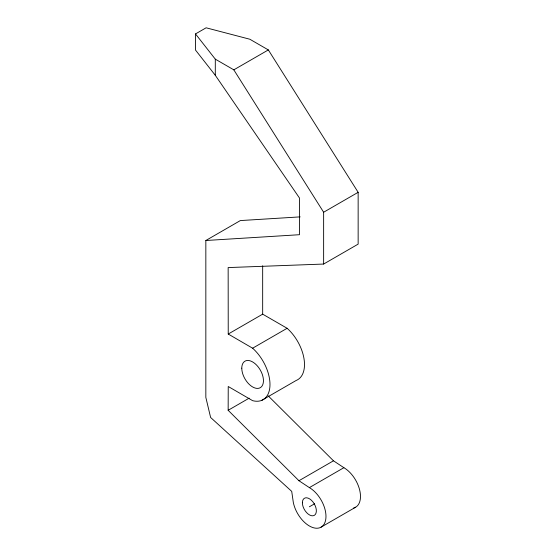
<?xml version="1.0" encoding="UTF-8"?>
<svg xmlns="http://www.w3.org/2000/svg" width="556" height="556" viewBox="0 0 556 556"><rect width="100%" height="100%" fill="white"/><g stroke="black" fill="none" stroke-linecap="round" stroke-linejoin="round"><path stroke-width="0.83" d="M228.155 410.286L228.231 386.496L252.612 400.661A33.284 19.217 60 0 0 269.987 384.467A33.284 19.217 60 0 0 252.612 348.209L228.231 334.038L228.155 267.575L323.634 264.051L358.147 244.126L358.147 192.313L268.339 49.922L249.818 39.226L206.116 27.8L195.51 33.923L195.51 50.068L215.297 75.296L299.469 197.992L299.469 234.708L205.838 240.505L205.838 397.401L210.613 417.466L291.719 491.379L293.325 502.499A23.491 13.559 60 0 0 312.25 527.352A23.491 13.559 60 0 0 325.913 514.675A23.491 13.559 60 0 0 309.372 487.619L298.954 480.731L228.155 410.286L249.164 398.159M195.51 33.923L215.297 59.151L233.819 69.847L268.339 49.922M205.838 240.505L240.352 220.572L300.17 216.875M323.634 264.051L323.634 212.239L358.147 192.313M228.231 334.038L262.668 314.161L287.125 328.283A33.284 19.217 60 0 1 303.944 358.349A33.284 19.217 60 0 1 296.133 380.485L261.619 400.417M252.612 348.209L287.125 328.283M298.954 480.731L333.475 460.806L343.886 467.693A23.491 13.559 60 0 1 359.676 490.065A23.491 13.559 60 0 1 353.644 508.024M309.372 487.619L343.886 467.693M309.372 506.794L314.62 503.764M321.111 527.137L355.625 507.211M268.207 395.872L333.475 460.806M233.819 69.847L323.634 212.239M262.668 265.789L262.668 314.161M215.297 59.151L215.297 75.296M302.381 502.763A9.883 5.706 60 0 0 312.861 515.801A9.883 5.706 60 0 0 312.861 501.825A9.883 5.706 60 0 0 302.381 502.763M241.784 368.183A15.318 8.847 60 0 0 258.033 388.394A15.318 8.847 60 0 0 258.033 366.731A15.318 8.847 60 0 0 241.784 368.183"/></g></svg>
